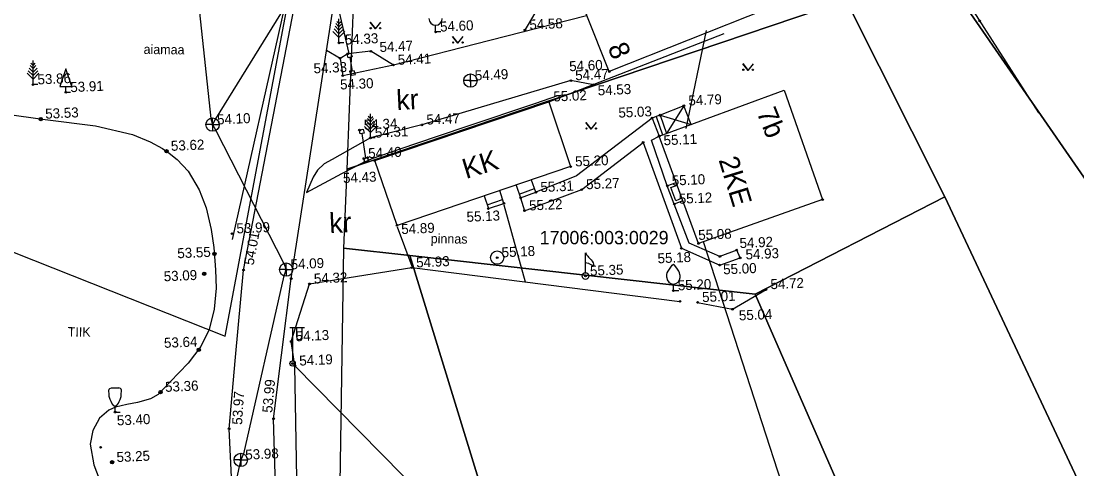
# Model space of a CAD drawing. Extents: x 640815 to 641975, y 6454871 to 6455868.
# Drawn here: x 641472.9 to 641552.1, y 6455207.2 to 6455240.8 of the extents above; entities that cross this region are included whole.
import ezdxf

# ---------------------------------------------------------------- set-up
doc = ezdxf.new("R2010")
doc.units = 0
for name, color, linetype in [('Level 1', 7, 'Continuous'), ('Level 10', 7, 'Continuous'), ('Level 11', 7, 'Continuous'), ('Level 14', 7, 'Continuous'), ('Level 16', 7, 'Continuous'), ('Level 2', 7, 'Continuous'), ('Level 20', 7, 'Continuous'), ('Level 26', 7, 'Continuous'), ('Level 27', 7, 'Continuous'), ('Level 28', 7, 'Continuous'), ('Level 30', 7, 'Continuous'), ('Level 40', 7, 'Continuous'), ('Level 41', 7, 'Continuous'), ('Level 42', 7, 'Continuous'), ('Level 43', 7, 'Continuous'), ('Level 44', 7, 'Continuous'), ('Level 58', 7, 'Continuous'), ('Level 59', 7, 'Continuous'), ('Level 61', 7, 'Continuous'), ('Level 62', 7, 'Continuous')]:
    doc.layers.add(name, color=color, linetype=linetype)

msp = doc.modelspace()

# ---------------------------------------------------------------- linework, layer by layer
at = {"layer": 'Level 1'}
for points in [[(641517.79, 6455260.4), (641521.03, 6455252.18), (641524.23, 6455253.43), (641528.85, 6455241.69), (641517.01, 6455236.98), (641515.28, 6455241.31), (641518.62, 6455242.64), (641515.72, 6455249.86), (641512.51, 6455248.57), (641512.37, 6455248.91), (641513.71, 6455249.52), (641512.32, 6455253.13), (641511.61, 6455252.86), (641510.9, 6455252.58), (641509.16, 6455257), (641517.79, 6455260.4)], [(641530.12, 6455235.58), (641533.01, 6455227.38), (641523.71, 6455224.09), (641520.75, 6455232.14), (641530.12, 6455235.58)], [(641514.11, 6455229.85), (641501.09, 6455225.44), (641499.41, 6455230.3), (641512.48, 6455234.72), (641514.11, 6455229.85)]]:
    msp.add_lwpolyline(points, dxfattribs=at)
at = {"layer": 'Level 10'}
for p, q in [((641506.59, 6455236.3), (641506.09, 6455236.3)), ((641506.59, 6455236.3), (641506.59, 6455236.8)), ((641506.59, 6455236.3), (641507.09, 6455236.3)), ((641506.59, 6455236.3), (641506.59, 6455235.8)), ((641487.25, 6455233), (641487.25, 6455233.5)), ((641487.25, 6455233), (641486.75, 6455233)), ((641487.25, 6455233), (641487.75, 6455233)), ((641487.25, 6455233), (641487.25, 6455232.5)), ((641492.77, 6455222.13), (641492.27, 6455222.13)), ((641492.77, 6455222.13), (641492.77, 6455222.63)), ((641492.77, 6455222.13), (641493.27, 6455222.13)), ((641492.77, 6455222.13), (641492.77, 6455221.63)), ((641489.36, 6455207.86), (641488.86, 6455207.86)), ((641489.36, 6455207.86), (641489.36, 6455208.36)), ((641489.36, 6455207.86), (641489.86, 6455207.86)), ((641489.36, 6455207.86), (641489.36, 6455207.36))]:
    msp.add_line(p, q, dxfattribs=at)
for centre in [(641506.59, 6455236.3), (641487.25, 6455233), (641492.77, 6455222.13), (641489.36, 6455207.86)]:
    msp.add_circle(centre, 0.5, dxfattribs=at)
at = {"layer": 'Level 11'}
for points in [[(641495.22, 6455245.96), (641494.94, 6455245.53), (641487.48, 6455233.44), (641487.25, 6455233)], [(641486.21, 6455241.89), (641486.27, 6455241.4), (641487.11, 6455233.47), (641487.25, 6455233)], [(641487.25, 6455233), (641487.49, 6455232.56), (641492.6, 6455222.6), (641492.77, 6455222.13)], [(641492.77, 6455222.13), (641492.59, 6455221.67), (641489.56, 6455208.32), (641489.36, 6455207.86)], [(641489.36, 6455207.86), (641489.24, 6455207.37), (641485.07, 6455187.99), (641484.96, 6455187.54)]]:
    msp.add_lwpolyline(points, dxfattribs=at)
at = {"layer": 'Level 14'}
for points in [[(641522.77, 6455232.7), (641524.31, 6455240.05)], [(641529.16, 6455178.66), (641493.42, 6455214.92)]]:
    msp.add_lwpolyline(points, dxfattribs=at)
at = {"layer": 'Level 16'}
msp.add_lwpolyline([(641622.62, 6455202.04), (641594.16, 6455189.77), (641559.09, 6455176.81), (641534.35, 6455192.53), (641524.08, 6455224.22)], dxfattribs=at)
at = {"layer": 'Level 2'}
for points in [[(641523.16, 6455233.02), (641522.61, 6455234.41), (641520.83, 6455233.71), (641521.31, 6455232.34)], [(641522.61, 6455234.41), (641521.31, 6455232.34)], [(641520.52, 6455233.61), (641520.22, 6455233.49), (641520.75, 6455232.14)], [(641520.83, 6455233.71), (641520.52, 6455233.61), (641521, 6455232.24)], [(641520.83, 6455233.71), (641523.16, 6455233.02)], [(641510.02, 6455228.46), (641510.36, 6455227.51), (641511.51, 6455227.93), (641511.18, 6455228.84)], [(641522.54, 6455227.29), (641521.89, 6455227.04), (641521.36, 6455228.41), (641521.69, 6455228.54), (641522.02, 6455228.66)], [(641522.46, 6455227.48), (641522, 6455227.3), (641521.62, 6455228.29), (641522.1, 6455228.47)], [(641507.63, 6455227.65), (641507.94, 6455226.71), (641509.1, 6455227.09), (641508.79, 6455228.05)], [(641510.26, 6455227.79), (641511.4, 6455228.2)], [(641507.85, 6455226.98), (641509.01, 6455227.38)]]:
    msp.add_lwpolyline(points, dxfattribs=at)
at = {"layer": 'Level 20'}
for p, q in [((641493.05, 6455217.79), (641494.15, 6455217.79)), ((641493.25, 6455217.79), (641493.25, 6455215.29)), ((641493.55, 6455217.79), (641493.55, 6455217.09)), ((641493.95, 6455217.79), (641493.95, 6455217.09))]:
    msp.add_line(p, q, dxfattribs=at)
msp.add_circle((641493.25, 6455215.09), 0.2, dxfattribs=at)
msp.add_arc((641493.75, 6455217.09), 0.2, 179.93931, 0.0607, dxfattribs=at)
at = {"layer": 'Level 26'}
msp.add_line((641515.23, 6455221.9), (641515.23, 6455223.4), dxfattribs=at)
msp.add_circle((641515.23, 6455221.65), 0.25, dxfattribs=at)
for points in [[(641515.23, 6455223.4), (641515.46, 6455223.06), (641515.8, 6455222.64), (641515.84, 6455222.44)], [(641515.23, 6455222.66), (641515.44, 6455222.62), (641515.62, 6455222.52), (641515.84, 6455222.44)]]:
    msp.add_spline(points, degree=3, dxfattribs=at)
at = {"layer": 'Level 27'}
msp.add_circle((641508.6, 6455223.03), 0.5, dxfattribs=at)
at = {"layer": 'Level 28'}
for points in [[(641543.69, 6455242.53), (641549.21, 6455233.88)], [(641497.5, 6455238.34), (641496.75, 6455241.54)], [(641512.48, 6455234.72), (641525.64, 6455239.83)], [(641497.71, 6455238.08), (641497.43, 6455238.02), (641497.35, 6455238.3), (641497.63, 6455238.36), (641497.71, 6455238.08)], [(641497.75, 6455237.02), (641497.57, 6455238.04)], [(641497.68, 6455236.7), (641497.96, 6455236.76), (641497.88, 6455237.04), (641497.6, 6455236.98), (641497.68, 6455236.7)], [(641498.26, 6455232.59), (641498.54, 6455232.66), (641498.61, 6455232.36), (641498.33, 6455232.3), (641498.26, 6455232.59)], [(641498.74, 6455230.49), (641498.47, 6455232.33)], [(641498.95, 6455230.24), (641498.66, 6455230.18), (641498.6, 6455230.46), (641498.87, 6455230.52), (641498.95, 6455230.24)], [(641493.29, 6455215.76), (641493.15, 6455216.74), (641494.52, 6455221.06), (641502.19, 6455222.28), (641522.31, 6455219.75)], [(641523.64, 6455219.67), (641526.26, 6455219.16), (641528.77, 6455220.64)], [(641493.65, 6455202.24), (641493.42, 6455214.92), (641493.29, 6455215.76)]]:
    msp.add_lwpolyline(points, dxfattribs=at)
at = {"layer": 'Level 30'}
for points in [[(641512.51, 6455248.57), (641512.75, 6455248.13), (641513.34, 6455246.47), (641513.16, 6455244.59), (641512.64, 6455243.46), (641510.6, 6455239.96)], [(641488.98, 6455215.57), (641489.57, 6455222.1), (641493.5, 6455242.44)], [(641492.42, 6455215.72), (641493.15, 6455221.46), (641496.35, 6455242.07)], [(641515.3, 6455241.15), (641508.06, 6455239.31), (641500.81, 6455237.47), (641497.01, 6455236.67)], [(641496.81, 6455237.97), (641495.8, 6455238.55)], [(641500.81, 6455237.47), (641499.12, 6455238.5), (641497.39, 6455238.31), (641496.81, 6455237.97), (641497.01, 6455236.67)], [(641520.22, 6455233.49), (641514.55, 6455229.15), (641511.51, 6455227.93)], [(641510.36, 6455227.51), (641510.65, 6455226.55), (641514.94, 6455228.13), (641519.55, 6455231.67), (641522.42, 6455223.73), (641525.3, 6455222.47), (641526.83, 6455223.01), (641526.57, 6455223.6), (641525.31, 6455223.12), (641523.01, 6455224.11), (641521.89, 6455227.04)], [(641492.43, 6455190.93), (641491.82, 6455210.95), (641492.42, 6455215.72)], [(641489.39, 6455191.63), (641488.49, 6455210.2), (641488.98, 6455215.57)]]:
    msp.add_lwpolyline(points, dxfattribs=at)
at = {"layer": 'Level 40'}
for points in [[(641498.43, 6455257.43), (641491.53, 6455286.17), (641462.45, 6455275.45), (641470.27, 6455254.06), (641464.73, 6455247.43), (641465.71, 6455236.37), (641466.66, 6455225.67), (641488.2, 6455217.14), (641493, 6455242.65), (641495.76, 6455257.69)], [(641584.97, 6455237.21), (641571.49, 6455258.39), (641544.14, 6455241.3), (641557.22, 6455222.41), (641568.44, 6455226.79)], [(641497.85, 6455243.19), (641497.31, 6455229.66), (641534.78, 6455242.31), (641542.47, 6455244.61), (641535.68, 6455258.03)], [(641579.37, 6455196.8), (641568.44, 6455226.79), (641557.22, 6455222.41), (641544.14, 6455241.3), (641542.47, 6455244.61), (641534.78, 6455242.31), (641542.18, 6455227.58), (641557.78, 6455194.4), (641560.01, 6455189.91)], [(641497.31, 6455229.66), (641497.08, 6455223.74), (641502.05, 6455223.18), (641527.96, 6455220.3), (641542.18, 6455227.58), (641534.78, 6455242.31)], [(641560.01, 6455189.91), (641557.78, 6455194.4), (641542.18, 6455227.58), (641527.96, 6455220.3), (641541.79, 6455188.66), (641545.88, 6455184.88)], [(641502.92, 6455169.37), (641517.03, 6455174.47), (641515.56, 6455179.24), (641502.05, 6455223.18), (641497.08, 6455223.74), (641496.28, 6455172.33)], [(641545.88, 6455184.88), (641541.79, 6455188.66), (641527.96, 6455220.3), (641502.05, 6455223.18), (641515.56, 6455179.24), (641517.03, 6455174.47)]]:
    msp.add_lwpolyline(points, close=True, dxfattribs=at)
at = {"layer": 'Level 41'}
for points in [[(641509.11, 6455226.99), (641510.71, 6455221.21)], [(641501.09, 6455225.34), (641502.19, 6455222.38)]]:
    msp.add_lwpolyline(points, dxfattribs=at)
at = {"layer": 'Level 42'}
for points in [[(641515.83, 6455235.99), (641514.12, 6455236.3), (641502.96, 6455232.98)], [(641494.3, 6455227.92), (641496.95, 6455229.33), (641498.44, 6455230.12), (641499.21, 6455230.46), (641500.6, 6455230.94), (641502.5, 6455231.58), (641506.28, 6455232.86), (641511.5, 6455234.62), (641513.16, 6455235.19), (641513.82, 6455235.26)], [(641502.96, 6455232.98), (641499.09, 6455232), (641496.21, 6455230.39), (641495.63, 6455230.05), (641495.13, 6455229.58), (641494.8, 6455229.06), (641494.29, 6455227.92)]]:
    msp.add_lwpolyline(points, dxfattribs=at)
at = {"layer": 'Level 43'}
msp.add_lwpolyline([(641471.63, 6455233.8), (641474.68, 6455233.38), (641478.46, 6455232.92), (641481.25, 6455232.26), (641482.57, 6455231.71), (641483.48, 6455231.21), (641484, 6455230.87), (641484.6, 6455230.39), (641485.41, 6455229.51), (641486.25, 6455228.11), (641486.76, 6455226.76), (641487.14, 6455225.14), (641487.34, 6455223.79), (641487.48, 6455222.12), (641487.51, 6455220.75), (641487.38, 6455219.16), (641487, 6455217.63), (641486.38, 6455216.37), (641485.41, 6455215.12), (641484.07, 6455213.71), (641483.16, 6455212.77), (641482.59, 6455212.45), (641481.62, 6455212.18), (641480.82, 6455212.03), (641479.96, 6455211.81), (641479.46, 6455211.59), (641478.77, 6455210.99), (641478.26, 6455210.07), (641478.07, 6455209.05), (641478.33, 6455207.49), (641479.02, 6455205.71)], dxfattribs=at)
at = {"layer": 'Level 44'}
for p, q in [((641496.73, 6455239.8), (641496.36, 6455240.18)), ((641496.73, 6455240.08), (641496.44, 6455240.37)), ((641496.73, 6455240.34), (641496.5, 6455240.57)), ((641496.73, 6455240.57), (641496.56, 6455240.74)), ((641496.73, 6455239.13), (641496.73, 6455240.93)), ((641496.73, 6455240.57), (641496.9, 6455240.74)), ((641496.73, 6455240.34), (641496.96, 6455240.57)), ((641496.73, 6455240.08), (641497.02, 6455240.37)), ((641496.73, 6455239.8), (641497.1, 6455240.18)), ((641499.06, 6455240.68), (641499.47, 6455240.18)), ((641499.47, 6455240.18), (641499.07, 6455240.68)), ((641499.47, 6455240.18), (641499.87, 6455240.68)), ((641503.98, 6455239.95), (641503.98, 6455240.45)), ((641496.73, 6455239.54), (641496.28, 6455239.98)), ((641496.73, 6455239.54), (641497.18, 6455239.98)), ((641504.38, 6455239.95), (641503.98, 6455239.95)), ((641505.25, 6455239.61), (641505.65, 6455239.11)), ((641505.65, 6455239.11), (641505.25, 6455239.61)), ((641505.65, 6455239.11), (641506.05, 6455239.61)), ((641497.09, 6455239.13), (641496.73, 6455239.13)), ((641473.78, 6455236), (641473.78, 6455237.8)), ((641473.78, 6455236.68), (641473.41, 6455237.04)), ((641473.78, 6455236.94), (641473.48, 6455237.24)), ((641473.78, 6455237.22), (641473.56, 6455237.44)), ((641473.78, 6455237.44), (641473.62, 6455237.6)), ((641473.78, 6455237.44), (641473.94, 6455237.6)), ((641473.78, 6455237.22), (641474, 6455237.44)), ((641473.78, 6455236.94), (641474.08, 6455237.24)), ((641473.78, 6455236.68), (641474.15, 6455237.04)), ((641476.24, 6455237.18), (641475.79, 6455235.87)), ((641476.69, 6455235.87), (641476.24, 6455237.18)), ((641527.02, 6455237.58), (641527.42, 6455237.07)), ((641527.42, 6455237.07), (641527.02, 6455237.57)), ((641527.42, 6455237.07), (641527.82, 6455237.57)), ((641473.78, 6455236.4), (641473.34, 6455236.85)), ((641473.78, 6455236.4), (641474.22, 6455236.85)), ((641474.14, 6455236), (641473.78, 6455236)), ((641475.79, 6455235.87), (641476.69, 6455235.87)), ((641476.24, 6455235.42), (641476.24, 6455235.87)), ((641476.6, 6455235.42), (641476.24, 6455235.42)), ((641499.09, 6455232.68), (641498.72, 6455233.06)), ((641499.09, 6455232.96), (641498.8, 6455233.25)), ((641499.09, 6455233.22), (641498.86, 6455233.45)), ((641499.09, 6455233.45), (641498.92, 6455233.62)), ((641499.09, 6455232.01), (641499.09, 6455233.81)), ((641499.09, 6455233.45), (641499.26, 6455233.62)), ((641499.09, 6455233.22), (641499.32, 6455233.45)), ((641499.09, 6455232.96), (641499.38, 6455233.25)), ((641499.09, 6455232.68), (641499.46, 6455233.06)), ((641515.26, 6455233.16), (641515.66, 6455232.66)), ((641515.66, 6455232.66), (641515.26, 6455233.16)), ((641515.66, 6455232.66), (641516.06, 6455233.16)), ((641499.09, 6455232.42), (641498.64, 6455232.86)), ((641499.09, 6455232.42), (641499.54, 6455232.86)), ((641499.45, 6455232.01), (641499.09, 6455232.01)), ((641521.82, 6455220.55), (641521.82, 6455221.05)), ((641522.22, 6455220.55), (641521.82, 6455220.55)), ((641479.66, 6455213.26), (641480.22, 6455213.26)), ((641479.84, 6455211.92), (641480.04, 6455211.92)), ((641479.94, 6455211.45), (641479.94, 6455211.92)), ((641479.94, 6455211.45), (641480.32, 6455211.45))]:
    msp.add_line(p, q, dxfattribs=at)
for points in [[(641491.78, 6455249.56), (641492.65, 6455241.82), (641488.72, 6455224.38)], [(641521.32, 6455221.55), (641521.32, 6455221.7), (641521.33, 6455221.76), (641521.36, 6455221.9), (641521.42, 6455222.02), (641521.57, 6455222.25), (641521.73, 6455222.46), (641521.82, 6455222.55)], [(641522.32, 6455221.55), (641522.32, 6455221.7), (641522.31, 6455221.76), (641522.28, 6455221.9), (641522.22, 6455222.02), (641522.07, 6455222.25), (641521.91, 6455222.46), (641521.82, 6455222.55)], [(641479.84, 6455211.92), (641479.7, 6455212.12), (641479.64, 6455212.24), (641479.56, 6455212.4), (641479.5, 6455212.62), (641479.48, 6455212.76), (641479.46, 6455213.06), (641479.46, 6455213.1), (641479.5, 6455213.17), (641479.54, 6455213.21), (641479.66, 6455213.26)], [(641480.04, 6455211.92), (641480.18, 6455212.12), (641480.24, 6455212.24), (641480.32, 6455212.4), (641480.38, 6455212.62), (641480.4, 6455212.76), (641480.42, 6455213.06), (641480.42, 6455213.1), (641480.38, 6455213.17), (641480.34, 6455213.21), (641480.22, 6455213.26)]]:
    msp.add_lwpolyline(points, dxfattribs=at)
for centre in [(641499.115, 6455240.225), (641499.825, 6455240.225), (641505.295, 6455239.155), (641506.005, 6455239.155), (641527.065, 6455237.115), (641527.775, 6455237.115), (641515.305, 6455232.705), (641516.015, 6455232.705)]:
    msp.add_circle(centre, 0.045, dxfattribs=at)
for centre in [(641503.98, 6455240.95), (641521.82, 6455221.55)]:
    msp.add_arc(centre, 0.5, 180, 0, dxfattribs=at)
at = {"layer": 'Level 59'}
for centre in [(641474.36, 6455233.42), (641483.8, 6455231.01), (641487.39, 6455223.31), (641486.63, 6455221.82), (641486.21, 6455216.12), (641483.35, 6455212.95), (641479.71, 6455207.69)]:
    msp.add_circle(centre, 0.125, dxfattribs=at)
at = {"layer": 'Level 61'}
msp.add_lwpolyline([(641521.36, 6455228.41), (641520.19, 6455231.84), (641520.75, 6455232.14)], dxfattribs=at)
at = {"layer": 'Level 62'}
for centre in [(641510.68, 6455240.1), (641544.8, 6455240.78), (641503.98, 6455239.95), (641496.73, 6455239.13), (641496.81, 6455237.97), (641497.39, 6455238.31), (641499.12, 6455238.5), (641497.6, 6455236.98), (641500.81, 6455237.47), (641517.01, 6455236.98), (641497.01, 6455236.67), (641506.59, 6455236.3), (641514.12, 6455236.3), (641473.78, 6455236), (641476.24, 6455235.42), (641515.83, 6455235.99), (641512.48, 6455234.72), (641522.61, 6455234.41), (641474.36, 6455233.42), (641487.25, 6455233), (641502.96, 6455232.98), (641520.22, 6455233.49), (641520.83, 6455233.71), (641498.27, 6455232.59), (641499.09, 6455232.01), (641519.55, 6455231.67), (641520.75, 6455232.14), (641483.8, 6455231.01), (641498.6, 6455230.46), (641498.66, 6455230.18), (641498.88, 6455230.53), (641499.41, 6455230.3), (641514.11, 6455229.85), (641521.36, 6455228.41), (641510.36, 6455227.51), (641511.51, 6455227.93), (641514.94, 6455228.13), (641507.94, 6455226.71), (641509.1, 6455227.09), (641521.89, 6455227.04), (641533.01, 6455227.38), (641510.65, 6455226.55), (641501.09, 6455225.44), (641488.71, 6455224.83), (641522.42, 6455223.73), (641523.71, 6455224.09), (641526.57, 6455223.6), (641487.39, 6455223.31), (641508.6, 6455223.03), (641525.31, 6455223.12), (641526.83, 6455223.01), (641489.57, 6455222.1), (641492.77, 6455222.13), (641502.19, 6455222.28), (641525.29, 6455222.47), (641486.63, 6455221.82), (641493.15, 6455221.46), (641515.23, 6455221.65), (641494.52, 6455221.06), (641521.82, 6455220.55), (641528.77, 6455220.64), (641522.31, 6455219.75), (641523.64, 6455219.67), (641526.26, 6455219.16), (641493.15, 6455216.74), (641486.21, 6455216.12), (641493.25, 6455215.09), (641493.42, 6455214.92), (641483.35, 6455212.95), (641479.94, 6455211.45), (641491.82, 6455210.95), (641488.49, 6455210.2), (641478.85, 6455208.81), (641479.71, 6455207.69), (641489.36, 6455207.86)]:
    msp.add_circle(centre, 0.0625, dxfattribs=at)

# ---------------------------------------------------------------- texts
at = {"layer": 'Level 1'}
for s, height, rotation, p in [('8', 1.5, 291.78276, (641516.87, 6455238.8)), ('7b', 1.5, 291.78276, (641528.04, 6455233.93)), ('KK', 1.4999, 17.10957, (641506.26, 6455228.92)), ('2KE', 1.4998, 287.10958, (641525.2, 6455230.36))]:
    msp.add_text(s, height=height, rotation=rotation, dxfattribs=at).set_placement(p)
at = {"layer": 'Level 30'}
for p in [(641501.07, 6455234.09), (641496.04, 6455224.86)]:
    msp.add_text('kr', height=1.5, rotation=3.01279, dxfattribs=at).set_placement(p)
at = {"layer": 'Level 58'}
msp.add_text('17006:003:0029', height=1.00002, dxfattribs=at).set_placement((641511.79, 6455224.03))
at = {"layer": 'Level 59'}
for s, height, rotation, p in [('54.58', 0.75, 2.56314, (641511.03, 6455240.12)), ('54.60', 0.75, 2.56314, (641504.33, 6455239.97)), ('54.33', 0.75, 2.56314, (641497.19, 6455239)), ('54.47', 0.75, 2.56314, (641499.79, 6455238.44)), ('54.41', 0.75, 2.56314, (641501.16, 6455237.48)), ('54.60', 0.75, 2.56314, (641514.02, 6455237)), ('54.33', 0.75, 2.56314, (641494.84, 6455236.84)), ('54.49', 0.75, 2.56314, (641506.94, 6455236.31)), ('54.47', 0.75, 2.56314, (641514.47, 6455236.32)), ('53.86', 0.75, 2.56314, (641474.13, 6455236.01)), ('53.91', 0.75, 2.56314, (641476.59, 6455235.43)), ('54.30', 0.75, 2.56314, (641496.83, 6455235.63)), ('55.02', 0.75, 2.56314, (641512.83, 6455234.73)), ('54.53', 0.75, 2.56314, (641516.16, 6455235.19)), ('54.79', 0.75, 2.56314, (641522.96, 6455234.43)), ('53.53', 0.75, 2.56314, (641474.71, 6455233.44)), ('54.10', 0.75, 2.56314, (641487.6, 6455233.01)), ('54.47', 0.75, 2.56314, (641503.31, 6455233)), ('55.03', 0.75, 2.56314, (641517.71, 6455233.52)), ('54.34', 0.75, 2.56314, (641498.62, 6455232.61)), ('54.31', 0.75, 2.56314, (641499.44, 6455232.02)), ('55.11', 0.75, 2.56314, (641521.1, 6455231.45)), ('53.62', 0.75, 2.56314, (641484.14, 6455231.03)), ('54.40', 0.75, 2.56314, (641498.94, 6455230.48)), ('55.20', 0.75, 2.56314, (641514.46, 6455229.86)), ('54.43', 0.75, 2.56314, (641497.05, 6455228.62)), ('55.10', 0.75, 2.56314, (641521.71, 6455228.43)), ('55.31', 0.75, 2.56314, (641511.86, 6455227.94)), ('55.27', 0.75, 2.56314, (641515.29, 6455228.15)), ('55.12', 0.75, 2.56314, (641522.24, 6455227.06)), ('55.22', 0.75, 2.56314, (641511.01, 6455226.56)), ('55.13', 0.75, 2.56314, (641506.32, 6455225.71)), ('53.99', 0.75, 2.56314, (641489.06, 6455224.84)), ('54.89', 0.75, 2.56314, (641501.42, 6455224.79)), ('55.08', 0.75, 2.56314, (641523.7, 6455224.35)), ('54.01', 0.7499, 79.60592, (641490.32, 6455222.42)), ('54.92', 0.75, 2.56314, (641526.8, 6455223.74)), ('53.55', 0.75, 2.56314, (641484.62, 6455222.98)), ('55.18', 0.75, 2.56314, (641508.95, 6455223.05)), ('54.93', 0.75, 2.56314, (641527.25, 6455222.89)), ('54.09', 0.75, 2.56314, (641493.12, 6455222.15)), ('54.93', 0.75, 2.56314, (641502.54, 6455222.29)), ('55.18', 0.75, 2.56314, (641520.65, 6455222.6)), ('53.09', 0.75, 2.56314, (641483.6, 6455221.25)), ('54.32', 0.75, 2.56314, (641494.87, 6455221.08)), ('55.35', 0.75, 2.56314, (641515.58, 6455221.66)), ('55.00', 0.75, 2.56314, (641525.57, 6455221.77)), ('55.20', 0.75, 2.56314, (641522.17, 6455220.57)), ('54.72', 0.75, 2.56314, (641529.12, 6455220.66)), ('55.01', 0.75, 2.56314, (641523.99, 6455219.69)), ('55.04', 0.75, 2.56314, (641526.75, 6455218.32)), ('54.13', 0.75, 2.56314, (641493.5, 6455216.75)), ('53.64', 0.75, 2.56314, (641483.62, 6455216.26)), ('54.19', 0.75, 2.56314, (641493.77, 6455214.93)), ('53.36', 0.75, 2.56314, (641483.7, 6455212.96)), ('53.99', 0.7499, 84.82081, (641491.72, 6455211.37)), ('53.97', 0.75, 86.43468, (641489.46, 6455210.48)), ('53.40', 0.75, 2.56314, (641480.09, 6455210.45)), ('53.25', 0.75, 2.56314, (641480.06, 6455207.7)), ('53.98', 0.75, 2.56314, (641489.72, 6455207.88))]:
    msp.add_text(s, height=height, rotation=rotation, dxfattribs=at).set_placement(p)
at = {"layer": 'Level 61'}
for s, p in [('aiamaa', (641482.07, 6455238.3)), ('pinnas', (641503.61, 6455224.11)), ('TIIK', (641476.38, 6455217.12))]:
    msp.add_text(s, height=0.7, rotation=359.29223, dxfattribs=at).set_placement(p)

doc.saveas('drawing.dxf')
